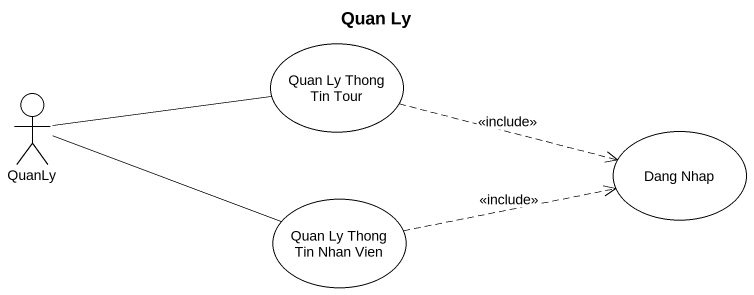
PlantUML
@startuml
title Quan Ly
usecase "Quan Ly Thong Tin Tour" as Quan_Ly_Thong_Tin_Tour
actor QuanLy
usecase "Dang Nhap" as Dang_Nhap
usecase "Quan Ly Thong Tin Nhan Vien" as Quan_Ly_Thong_Tin_Nhan_Vien
Quan_Ly_Thong_Tin_Tour .right.> Dang_Nhap : <<include>>
QuanLy -right- Quan_Ly_Thong_Tin_Tour
QuanLy -right- Quan_Ly_Thong_Tin_Nhan_Vien
Quan_Ly_Thong_Tin_Nhan_Vien .right.> Dang_Nhap : <<include>>
@enduml
